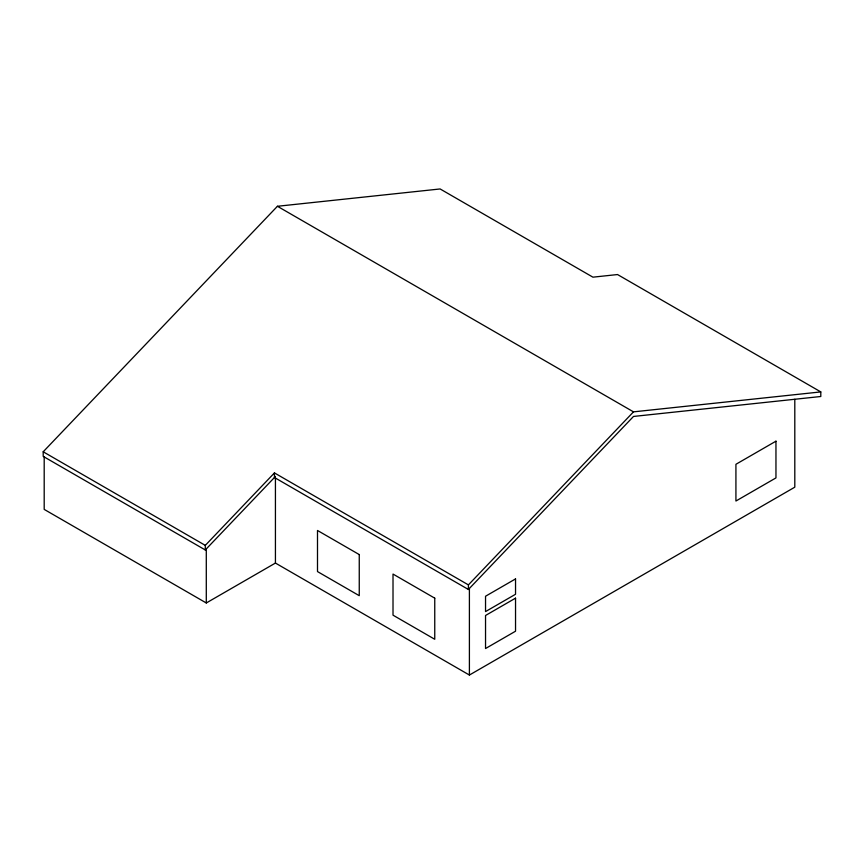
<?xml version="1.0" encoding="UTF-8"?>
<svg xmlns="http://www.w3.org/2000/svg" width="864" height="864" viewBox="0 0 864 864"><rect width="100%" height="100%" fill="white"/><g stroke="black" fill="none" stroke-linecap="round" stroke-linejoin="round"><path stroke-width="1.3" d="M275.432 476.453L205.297 549.968L43.2 456.376L43.2 451.786L277.42 206.28L440.122 188.957L592.931 277.171L617.533 274.547L820.8 391.91L820.8 396.5L633.496 416.448L468.407 589.486L274.439 477.5L274.439 472.91L468.407 584.896L468.407 589.486M205.297 549.968L205.297 545.378L274.439 472.91M468.407 584.896L633.496 411.858L820.8 391.91M44.194 456.656L44.194 509.393L206.291 602.975L275.432 563.058L469.4 675.043L794.804 487.177L794.804 399.265M277.42 206.28L633.496 411.858M43.2 451.786L205.297 545.378M469.4 588.449L469.4 675.043M275.432 477.792L275.432 563.058M206.291 548.921L206.291 602.975M515.538 578.912L485.536 596.236L485.536 611.582L515.538 594.27L515.538 578.912M775.958 441.18L735.923 464.292L735.923 501.023L775.958 477.911L775.958 441.18M515.538 598.158L485.536 615.481L485.536 648.529L515.538 631.206L515.538 598.158M359.251 554.569L317.498 530.474L317.498 571.579L359.251 595.685L359.251 554.569M434.754 598.169L393.012 574.063L393.012 615.168L434.754 639.274L434.754 598.169"/></g></svg>
